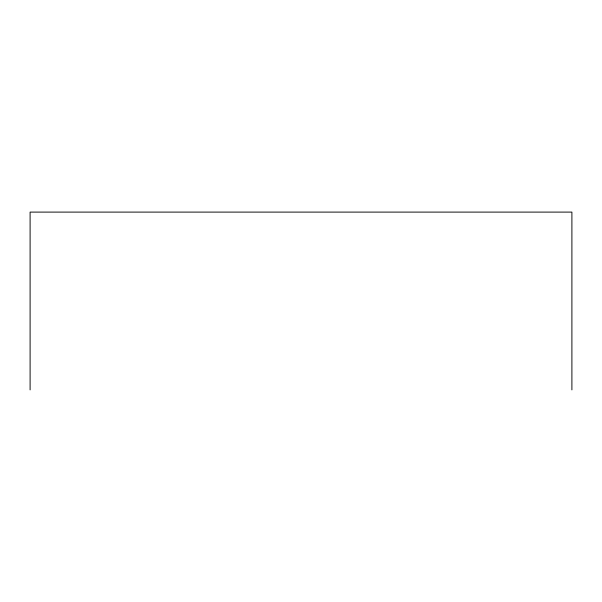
<?xml version="1.0" encoding="UTF-8"?>
<svg xmlns="http://www.w3.org/2000/svg" width="602" height="602" viewBox="0 0 602 602"><rect width="100%" height="100%" fill="white"/><g stroke="black" fill="none" stroke-linecap="round" stroke-linejoin="round"><path stroke-width="0.9" d="M571.9 389.9L571.9 212.1L30.1 212.1L30.1 389.9"/></g></svg>
